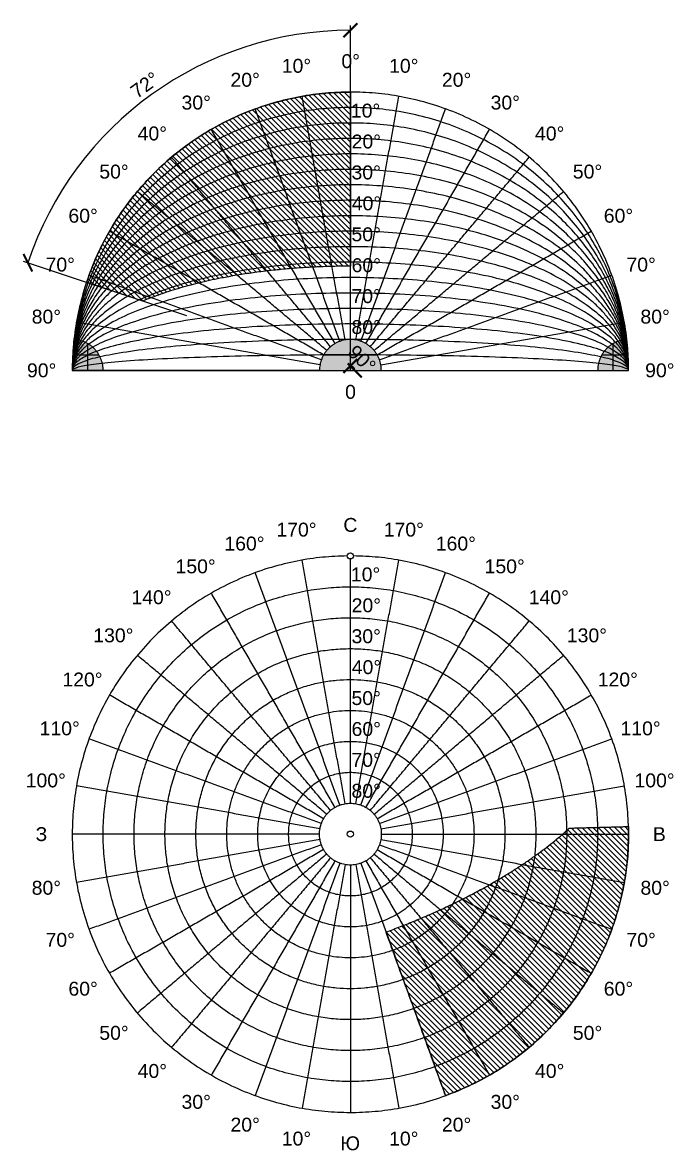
# Model space of a CAD drawing. Header units: metres. Extents: x -105 to 1000, y -497 to 102.
# Drawn here: x 493.9 to 704.5, y -452.3 to -87.5 of the extents above; entities that cross this region are included whole.
import ezdxf

# ---------------------------------------------------------------- set-up
doc = ezdxf.new("R2010")
doc.units = ezdxf.units.M
doc.layers.add('125', color=7, linetype='Continuous', true_color=0x000000)
doc.styles.add('Meters Architectural', font='arial.ttf')
doc.dimstyles.new('Meters Architectural', dxfattribs={"dimscale": 1.5, "dimtxt": 3, "dimasz": 3, "dimexe": 1, "dimexo": 0.5, "dimgap": 1, "dimtad": 1, "dimtoh": 1, "dimdec": 0, "dimzin": 1, "dimdsep": 46, "dimtxsty": 'Meters Architectural', "dimblk": 'ARCHTICK', "dimcen": 3, "dimdle": 1.5, "dimadec": 0, "dimazin": 1, "dimtfac": 1, "dimtdec": 4, "dimtix": 1, "dimtofl": 0, "dimtmove": 1, "dimatfit": 3, "dimldrblk": 'OPEN90', "dimfxl": 1, "dimtolj": 1, "dimtzin": 1, "dimarcsym": 0})
pattern_1 = [(45, (1e-14, 3e-14), (-0.8838835, 0.8838835), [])]

# ---------------------------------------------------------------- blocks, each defined once
blk = doc.blocks.new('_ArchTick')
at = {"color": 0, "linetype": 'ByBlock', "const_width": 0.15}
blk.add_lwpolyline([(-0.5, -0.5), (0.5, 0.5)], dxfattribs=at)
blk = doc.blocks.new('*D16')
at = {"layer": '125', "color": 0, "lineweight": -2}
for p, q in [((600, -144.25), (600, -88.5)), ((547.11, -182.37), (494.22, -164.74))]:
    blk.add_line(p, q, dxfattribs=at)
blk.add_arc((600, -200), 110, 90, 161.5651, dxfattribs=at)
at = {"layer": 'Defpoints', "color": 0}
for p in [(555.51, -99.4), (600, -145), (547.82, -182.61), (600, -200), (600, -200)]:
    blk.add_point(p, dxfattribs=at)
at = {"layer": '125', "color": 0, "lineweight": -2, "xscale": 4.5, "yscale": 4.5, "zscale": 4.5}
for p, rotation in [((600, -90), 359.9999999999999), ((495.64, -165.21), 251.565051177078)]:
    blk.add_blockref('_ArchTick', p, dxfattribs=dict(at, rotation=rotation))
at = {"layer": '125', "color": 0, "insert": (533.48, -107.71), "char_height": 4.5, "attachment_point": 5, "rotation": 35.7825, "style": 'Meters Architectural'}
blk.add_mtext('\\A1;72%%d', dxfattribs=at)
blk = doc.blocks.new('_Open90')
at = {"color": 0, "linetype": 'ByBlock', "lineweight": -2}
for p, q in [((0, 0), (-1, 0)), ((-0.5, 0.5), (0, 0)), ((0, 0), (-0.5, -0.5))]:
    blk.add_line(p, q, dxfattribs=at)
blk = doc.blocks.new('*D17')
at = {"layer": '125', "color": 0, "lineweight": -2}
for p, q in [((600, -199.25), (600, -197.09)), ((600.75, -200), (602.91, -200))]:
    blk.add_line(p, q, dxfattribs=at)
blk.add_arc((600, -200), 1.41, 0, 90, dxfattribs=at)
at = {"layer": 'Defpoints', "color": 0}
for p in [(598.59, -200), (600, -200), (600, -200), (601.22, -199.29), (600, -201.41)]:
    blk.add_point(p, dxfattribs=at)
at = {"layer": '125', "color": 0, "lineweight": -2, "xscale": 4.5, "yscale": 4.5, "zscale": 4.5}
for p, rotation in [((600, -198.59), 180), ((601.41, -200), 270)]:
    blk.add_blockref('_ArchTick', p, dxfattribs=dict(at, rotation=rotation))
at = {"layer": '125', "color": 0, "insert": (603.69, -196.31), "char_height": 4.5, "attachment_point": 5, "rotation": 315, "style": 'Meters Architectural'}
blk.add_mtext('\\A1;90%%d', dxfattribs=at)

msp = doc.modelspace()

# ---------------------------------------------------------------- hatches: boundary and pattern name
at = {"layer": '125', "true_color": 0xd671f5, "extrusion": (0, 0, -1)}
h = msp.add_hatch(dxfattribs=at)
h.set_pattern_fill('Hatch1', color=201, scale=10, angle=45, style=0, pattern_type=2)
h.set_pattern_definition(pattern_1)
h.paths.add_polyline_path([(-532.79, -177.6), (-514.62, -171.54), (-515.18, -169.9), (-515.78, -168.26), (-516.42, -166.63), (-517.09, -165), (-517.79, -163.38), (-518.52, -161.77), (-519.29, -160.17), (-520.1, -158.58), (-520.94, -157), (-521.81, -155.43), (-522.72, -153.88), (-523.66, -152.34), (-524.63, -150.82), (-525.63, -149.31), (-526.67, -147.82), (-527.74, -146.35), (-528.84, -144.9), (-529.97, -143.47), (-531.13, -142.06), (-532.32, -140.68), (-533.54, -139.31), (-534.79, -137.98), (-536.06, -136.66), (-537.36, -135.38), (-538.69, -134.12), (-540.04, -132.89), (-541.41, -131.68), (-542.81, -130.51), (-544.23, -129.36), (-545.67, -128.25), (-547.13, -127.17), (-548.61, -126.11), (-550.11, -125.09), (-551.62, -124.11), (-553.16, -123.15), (-554.7, -122.23), (-556.26, -121.34), (-557.84, -120.49), (-559.42, -119.67), (-561.02, -118.88), (-562.63, -118.13), (-564.24, -117.41), (-565.87, -116.72), (-567.5, -116.07), (-569.13, -115.46), (-570.77, -114.88), (-572.42, -114.33), (-574.06, -113.82), (-575.71, -113.34), (-577.36, -112.89), (-579.01, -112.48), (-580.65, -112.1), (-582.3, -111.76), (-583.94, -111.44), (-585.57, -111.16), (-587.21, -110.91), (-588.83, -110.7), (-590.45, -110.51), (-592.07, -110.35), (-593.67, -110.22), (-595.27, -110.12), (-596.86, -110.05), (-598.43, -110.01), (-600, -110), (-600, -166.31), (-595.7, -166.35), (-591.34, -166.47), (-586.92, -166.67), (-582.45, -166.96), (-577.97, -167.33), (-573.48, -167.81), (-569, -168.37), (-564.56, -169.03), (-560.17, -169.79), (-555.86, -170.64), (-551.65, -171.59), (-547.56, -172.62), (-543.6, -173.74), (-539.81, -174.95), (-537.98, -175.58), (-536.2, -176.24), (-534.47, -176.91)], flags=0)
at = {"layer": '125', "true_color": 0xffffff}
for points in [[(510.56, -190.02), (510.31, -192.54), (510.14, -195.05), (510.03, -197.54), (510, -200), (520, -200), (520, -199.79), (519.99, -199.57), (519.98, -199.36), (519.96, -199.14), (519.94, -198.92), (519.91, -198.7), (519.88, -198.48), (519.85, -198.25), (519.8, -198.03), (519.76, -197.81), (519.7, -197.58), (519.64, -197.36), (519.58, -197.13), (519.51, -196.91), (519.43, -196.69), (519.35, -196.46), (519.27, -196.24), (519.17, -196.02), (519.08, -195.8), (518.97, -195.58), (518.86, -195.37), (518.75, -195.15), (518.62, -194.94), (518.5, -194.73), (518.37, -194.52), (518.23, -194.32), (518.09, -194.12), (517.94, -193.92), (517.78, -193.72), (517.63, -193.53), (517.46, -193.34), (517.3, -193.16), (517.12, -192.98), (516.95, -192.81), (516.76, -192.64), (516.58, -192.47), (516.39, -192.31), (516.2, -192.15), (516, -192), (515.8, -191.85), (515.6, -191.71), (515.39, -191.58), (515.18, -191.45), (514.97, -191.32), (514.76, -191.21), (514.55, -191.09), (514.33, -190.99), (514.11, -190.88), (513.89, -190.79), (513.67, -190.7), (513.45, -190.61), (513.22, -190.53), (513, -190.46), (512.77, -190.39), (512.55, -190.33), (512.33, -190.27), (512.1, -190.22), (511.88, -190.18), (511.66, -190.14), (511.43, -190.1), (511.21, -190.07), (510.99, -190.05), (510.77, -190.03)], [(590, -200), (610, -200), (610, -199.78), (609.99, -199.55), (609.98, -199.33), (609.96, -199.1), (609.94, -198.87), (609.91, -198.64), (609.87, -198.41), (609.83, -198.18), (609.79, -197.95), (609.74, -197.71), (609.68, -197.48), (609.61, -197.25), (609.54, -197.02), (609.47, -196.78), (609.39, -196.55), (609.3, -196.32), (609.2, -196.09), (609.1, -195.86), (609, -195.63), (608.88, -195.41), (608.76, -195.18), (608.64, -194.96), (608.51, -194.74), (608.37, -194.53), (608.23, -194.32), (608.08, -194.11), (607.92, -193.9), (607.76, -193.7), (607.6, -193.5), (607.43, -193.3), (607.25, -193.11), (607.07, -192.93), (606.89, -192.75), (606.7, -192.57), (606.5, -192.4), (606.3, -192.24), (606.1, -192.08), (605.89, -191.92), (605.68, -191.77), (605.47, -191.63), (605.26, -191.49), (605.04, -191.36), (604.82, -191.24), (604.59, -191.12), (604.37, -191), (604.14, -190.9), (603.91, -190.8), (603.68, -190.7), (603.45, -190.61), (603.22, -190.53), (602.98, -190.46), (602.75, -190.39), (602.52, -190.32), (602.29, -190.26), (602.05, -190.21), (601.82, -190.17), (601.59, -190.13), (601.36, -190.09), (601.13, -190.06), (600.9, -190.04), (600.67, -190.02), (600.45, -190.01), (600.22, -190), (600, -190), (599.78, -190), (599.55, -190.01), (599.33, -190.02), (599.1, -190.04), (598.87, -190.06), (598.64, -190.09), (598.41, -190.13), (598.18, -190.17), (597.95, -190.21), (597.71, -190.26), (597.48, -190.32), (597.25, -190.39), (597.02, -190.46), (596.78, -190.53), (596.55, -190.61), (596.32, -190.7), (596.09, -190.8), (595.86, -190.9), (595.63, -191), (595.41, -191.12), (595.18, -191.24), (594.96, -191.36), (594.74, -191.49), (594.53, -191.63), (594.32, -191.77), (594.11, -191.92), (593.9, -192.08), (593.7, -192.24), (593.5, -192.4), (593.3, -192.57), (593.11, -192.75), (592.93, -192.93), (592.75, -193.11), (592.57, -193.3), (592.4, -193.5), (592.24, -193.7), (592.08, -193.9), (591.92, -194.11), (591.77, -194.32), (591.63, -194.53), (591.49, -194.74), (591.36, -194.96), (591.24, -195.18), (591.12, -195.41), (591, -195.63), (590.9, -195.86), (590.8, -196.09), (590.7, -196.32), (590.61, -196.55), (590.53, -196.78), (590.46, -197.02), (590.39, -197.25), (590.32, -197.48), (590.26, -197.71), (590.21, -197.95), (590.17, -198.18), (590.13, -198.41), (590.09, -198.64), (590.06, -198.87), (590.04, -199.1), (590.02, -199.33), (590.01, -199.55), (590, -199.78)], [(680, -200), (690, -200), (689.97, -197.54), (689.86, -195.05), (689.69, -192.54), (689.44, -190.02), (689.23, -190.03), (689.01, -190.05), (688.79, -190.07), (688.57, -190.1), (688.34, -190.14), (688.12, -190.18), (687.9, -190.22), (687.67, -190.27), (687.45, -190.33), (687.23, -190.39), (687, -190.46), (686.78, -190.53), (686.55, -190.61), (686.33, -190.7), (686.11, -190.79), (685.89, -190.88), (685.67, -190.99), (685.45, -191.09), (685.24, -191.21), (685.03, -191.32), (684.82, -191.45), (684.61, -191.58), (684.4, -191.71), (684.2, -191.85), (684, -192), (683.8, -192.15), (683.61, -192.31), (683.42, -192.47), (683.24, -192.64), (683.05, -192.81), (682.88, -192.98), (682.7, -193.16), (682.54, -193.34), (682.37, -193.53), (682.22, -193.72), (682.06, -193.92), (681.91, -194.12), (681.77, -194.32), (681.63, -194.52), (681.5, -194.73), (681.38, -194.94), (681.25, -195.15), (681.14, -195.37), (681.03, -195.58), (680.92, -195.8), (680.83, -196.02), (680.73, -196.24), (680.65, -196.46), (680.57, -196.69), (680.49, -196.91), (680.42, -197.13), (680.36, -197.36), (680.3, -197.58), (680.24, -197.81), (680.2, -198.03), (680.15, -198.25), (680.12, -198.48), (680.09, -198.7), (680.06, -198.92), (680.04, -199.14), (680.02, -199.36), (680.01, -199.57), (680, -199.79)]]:
    msp.add_hatch(color=7, dxfattribs=at).paths.add_polyline_path(points, flags=0)
at = {"layer": '125', "true_color": 0xd671f5, "extrusion": (0, 0, -1)}
h = msp.add_hatch(dxfattribs=at)
h.set_pattern_fill('Hatch1', color=201, scale=10, angle=45, style=0, pattern_type=2)
h.set_pattern_definition(pattern_1)
h.paths.add_polyline_path([(-670.82, -348.06), (-689.96, -347.54), (-690, -349.28), (-689.99, -351.02), (-689.96, -352.77), (-689.88, -354.53), (-689.78, -356.29), (-689.64, -358.06), (-689.46, -359.83), (-689.25, -361.6), (-689, -363.37), (-688.72, -365.14), (-688.4, -366.91), (-688.04, -368.68), (-687.65, -370.44), (-687.22, -372.2), (-686.75, -373.95), (-686.25, -375.7), (-685.71, -377.44), (-685.14, -379.17), (-684.53, -380.89), (-683.89, -382.6), (-683.21, -384.3), (-682.49, -385.98), (-681.75, -387.65), (-680.96, -389.3), (-680.15, -390.94), (-679.3, -392.56), (-678.42, -394.16), (-677.51, -395.74), (-676.57, -397.3), (-675.59, -398.84), (-674.59, -400.36), (-673.56, -401.85), (-672.5, -403.32), (-671.41, -404.77), (-670.3, -406.19), (-669.16, -407.59), (-668, -408.96), (-666.81, -410.3), (-665.6, -411.61), (-664.37, -412.9), (-663.12, -414.15), (-661.85, -415.38), (-660.56, -416.58), (-659.25, -417.75), (-657.92, -418.89), (-656.58, -419.99), (-655.22, -421.07), (-653.85, -422.11), (-652.47, -423.13), (-651.07, -424.11), (-649.66, -425.06), (-648.24, -425.98), (-646.82, -426.86), (-645.38, -427.72), (-643.94, -428.55), (-642.49, -429.34), (-641.04, -430.1), (-639.58, -430.83), (-638.12, -431.53), (-636.65, -432.2), (-635.18, -432.84), (-633.72, -433.45), (-632.25, -434.02), (-630.78, -434.57), (-611.52, -381.66), (-615.55, -380.15), (-619.61, -378.55), (-623.69, -376.85), (-627.79, -375.05), (-631.88, -373.16), (-635.94, -371.18), (-639.95, -369.12), (-643.9, -366.98), (-647.76, -364.77), (-651.52, -362.49), (-655.16, -360.16), (-658.65, -357.79), (-661.97, -355.38), (-665.12, -352.95), (-666.63, -351.73), (-668.08, -350.51), (-669.48, -349.29)], flags=0)

# ---------------------------------------------------------------- linework, layer by layer
at = {"layer": '125'}
for p, q in [((515, -200), (515, -191.34)), ((600, -200), (600, -190)), ((685, -200), (685, -191.34)), ((510.14, -195.01), (518.66, -195.01)), ((591.34, -195), (608.66, -195)), ((681.34, -195.01), (689.86, -195.01)), ((510, -200), (690, -200))]:
    msp.add_line(p, q, dxfattribs=at)
for centre in [(600, -260), (600, -350)]:
    msp.add_circle(centre, 1, dxfattribs=at)
for points, weights, knots in [([(690, -200), (690, -110), (600, -110), (510, -110), (510, -200)], [1, 0.707106781187, 1, 0.707106781187, 1], [0, 0, 0, 141.371669, 141.371669, 282.743339, 282.743339, 282.743339]), ([(690, -200), (690, -115), (600, -115), (510, -115), (510, -200)], [1, 0.707106781187, 1, 0.707106781187, 1], [0, 0, 0, 1.570796, 1.570796, 3.141593, 3.141593, 3.141593]), ([(690, -200), (690, -120), (600, -120), (510, -120), (510, -200)], [1, 0.707106781187, 1, 0.707106781187, 1], [0, 0, 0, 1.570796, 1.570796, 3.141593, 3.141593, 3.141593]), ([(690, -200), (690, -125), (600, -125), (510, -125), (510, -200)], [1, 0.707106781187, 1, 0.707106781187, 1], [0, 0, 0, 1.570796, 1.570796, 3.141593, 3.141593, 3.141593]), ([(690, -200), (690, -130), (600, -130), (510, -130), (510, -200)], [1, 0.707106781187, 1, 0.707106781187, 1], [0, 0, 0, 1.570796, 1.570796, 3.141593, 3.141593, 3.141593]), ([(690, -200), (690, -135), (600, -135), (510, -135), (510, -200)], [1, 0.707106781187, 1, 0.707106781187, 1], [0, 0, 0, 1.570796, 1.570796, 3.141593, 3.141593, 3.141593]), ([(690, -200), (690, -140), (600, -140), (510, -140), (510, -200)], [1, 0.707106781187, 1, 0.707106781187, 1], [0, 0, 0, 1.570796, 1.570796, 3.141593, 3.141593, 3.141593]), ([(690, -200), (690, -145), (600, -145), (510, -145), (510, -200)], [1, 0.707106781187, 1, 0.707106781187, 1], [0, 0, 0, 1.570796, 1.570796, 3.141593, 3.141593, 3.141593]), ([(690, -200), (690, -150), (600, -150), (510, -150), (510, -200)], [1, 0.707106781187, 1, 0.707106781187, 1], [0, 0, 0, 1.570796, 1.570796, 3.141593, 3.141593, 3.141593]), ([(690, -200), (690, -155), (600, -155), (510, -155), (510, -200)], [1, 0.707106781187, 1, 0.707106781187, 1], [0, 0, 0, 1.570796, 1.570796, 3.141593, 3.141593, 3.141593]), ([(690, -200), (690, -160), (600, -160), (510, -160), (510, -200)], [1, 0.707106781187, 1, 0.707106781187, 1], [0, 0, 0, 1.570796, 1.570796, 3.141593, 3.141593, 3.141593]), ([(690, -200), (690, -165), (600, -165), (510, -165), (510, -200)], [1, 0.707106781187, 1, 0.707106781187, 1], [0, 0, 0, 1.570796, 1.570796, 3.141593, 3.141593, 3.141593]), ([(690, -200), (690, -170), (600, -170), (510, -170), (510, -200)], [1, 0.707106781187, 1, 0.707106781187, 1], [0, 0, 0, 1.570796, 1.570796, 3.141593, 3.141593, 3.141593]), ([(690, -200), (690, -175), (600, -175), (510, -175), (510, -200)], [1, 0.707106781187, 1, 0.707106781187, 1], [0, 0, 0, 1.570796, 1.570796, 3.141593, 3.141593, 3.141593]), ([(690, -200), (690, -180), (600, -180), (510, -180), (510, -200)], [1, 0.707106781187, 1, 0.707106781187, 1], [0, 0, 0, 1.570796, 1.570796, 3.141593, 3.141593, 3.141593]), ([(690, -200), (690, -185), (600, -185), (510, -185), (510, -200)], [1, 0.707106781187, 1, 0.707106781187, 1], [0, 0, 0, 1.570796, 1.570796, 3.141593, 3.141593, 3.141593]), ([(690, -200), (690, -190), (600, -190), (510, -190), (510, -200)], [1, 0.707106781187, 1, 0.707106781187, 1], [0, 0, 0, 1.570796, 1.570796, 3.141593, 3.141593, 3.141593]), ([(610, -200, 1), (610, -190, 1), (600, -190, 1), (590, -190, 1), (590, -200, 1)], [1, 0.707106781187, 1, 0.707106781187, 1], [150, 150, 150, 165.707963, 165.707963, 181.415927, 181.415927, 181.415927]), ([(610, -200), (610, -190), (600, -190), (590, -190), (590, -200)], [1, 0.707106781187, 1, 0.707106781187, 1], [150, 150, 150, 165.707963, 165.707963, 181.415927, 181.415927, 181.415927]), ([(610, -200), (610, -190), (600, -190), (590, -190), (590, -200)], [1, 0.707106781187, 1, 0.707106781187, 1], [0, 0, 0, 15.707963, 15.707963, 31.415927, 31.415927, 31.415927]), ([(690, -200), (690, -195), (600, -195), (510, -195), (510, -200)], [1, 0.707106781187, 1, 0.707106781187, 1], [0, 0, 0, 1.570796, 1.570796, 3.141593, 3.141593, 3.141593]), ([(599, -260.01), (510, -260.99), (510, -350), (510, -440), (600, -440), (690, -440), (690, -350)], [0.995444117905, 0.709402719693, 1, 0.707106781187, 1, 0.707106781187, 1], [142.479857, 142.479857, 142.479857, 282.743339, 282.743339, 424.115008, 424.115008, 565.486678, 565.486678, 565.486678]), ([(680, -350), (680, -270), (600, -270), (520, -270), (520, -350), (520, -430), (600, -430), (680, -430), (680, -350)], [1, 0.707106781187, 1, 0.707106781187, 1, 0.707106781187, 1, 0.707106781187, 1], [0, 0, 0, 125.663706, 125.663706, 251.327412, 251.327412, 376.991118, 376.991118, 502.654825, 502.654825, 502.654825]), ([(670, -350), (670, -280), (600, -280), (530, -280), (530, -350), (530, -420), (600, -420), (670, -420), (670, -350)], [1, 0.707106781187, 1, 0.707106781187, 1, 0.707106781187, 1, 0.707106781187, 1], [0, 0, 0, 109.955743, 109.955743, 219.911486, 219.911486, 329.867229, 329.867229, 439.822972, 439.822972, 439.822972]), ([(660, -350), (660, -290), (600, -290), (540, -290), (540, -350), (540, -410), (600, -410), (660, -410), (660, -350)], [1, 0.707106781187, 1, 0.707106781187, 1, 0.707106781187, 1, 0.707106781187, 1], [0, 0, 0, 94.24778, 94.24778, 188.495559, 188.495559, 282.743339, 282.743339, 376.991118, 376.991118, 376.991118]), ([(650, -350), (650, -300), (600, -300), (550, -300), (550, -350), (550, -400), (600, -400), (650, -400), (650, -350)], [1, 0.707106781187, 1, 0.707106781187, 1, 0.707106781187, 1, 0.707106781187, 1], [0, 0, 0, 78.539816, 78.539816, 157.079633, 157.079633, 235.619449, 235.619449, 314.159265, 314.159265, 314.159265]), ([(640, -350), (640, -310), (600, -310), (560, -310), (560, -350), (560, -390), (600, -390), (640, -390), (640, -350)], [1, 0.707106781187, 1, 0.707106781187, 1, 0.707106781187, 1, 0.707106781187, 1], [0, 0, 0, 62.831853, 62.831853, 125.663706, 125.663706, 188.495559, 188.495559, 251.327412, 251.327412, 251.327412]), ([(630, -350), (630, -320), (600, -320), (570, -320), (570, -350), (570, -380), (600, -380), (630, -380), (630, -350)], [1, 0.707106781187, 1, 0.707106781187, 1, 0.707106781187, 1, 0.707106781187, 1], [0, 0, 0, 47.12389, 47.12389, 94.24778, 94.24778, 141.371669, 141.371669, 188.495559, 188.495559, 188.495559]), ([(620, -350), (620, -330), (600, -330), (580, -330), (580, -350), (580, -370), (600, -370), (620, -370), (620, -350)], [1, 0.707106781187, 1, 0.707106781187, 1, 0.707106781187, 1, 0.707106781187, 1], [0, 0, 0, 31.415927, 31.415927, 62.831853, 62.831853, 94.24778, 94.24778, 125.663706, 125.663706, 125.663706]), ([(610, -350), (610, -340), (600, -340), (590, -340), (590, -350), (590, -360), (600, -360), (610, -360), (610, -350)], [1, 0.707106781187, 1, 0.707106781187, 1, 0.707106781187, 1, 0.707106781187, 1], [0, 0, 0, 15.707963, 15.707963, 31.415927, 31.415927, 47.12389, 47.12389, 62.831853, 62.831853, 62.831853])]:
    msp.add_rational_spline(points, weights, degree=2, knots=knots, dxfattribs=at)
for points, weights in [([(514.62, -171.54), (535.13, -110), (600, -110)], [1, 0.854590381733, 1.10972831674]), ([(600, -166.31), (559.63, -166.31), (532.79, -177.6)], [1.10972831674, 0.935857096554, 0.948005779831]), ([(510.56, -190.02, 1), (510, -194.99, 1), (510, -200, 1)], [0.958409093518, 0.977471759572, 1]), ([(510.56, -190.02), (510, -194.99), (510, -200)], [0.958409093518, 0.977471759572, 1]), ([(520, -200, 1), (520, -190.54, 1), (510.56, -190.02, 1)], [1, 0.718490523447, 0.978117408536]), ([(520, -200), (520, -190.54), (510.56, -190.02)], [1, 0.718490523447, 0.978117408536]), ([(689.44, -190.02, 1), (680, -190.54, 1), (680, -200, 1)], [0.958409093518, 0.704013490884, 0.97985076756]), ([(689.44, -190.02), (680, -190.54), (680, -200)], [0.958409093518, 0.704013490884, 0.97985076756]), ([(690, -200, 1), (690, -194.99, 1), (689.44, -190.02, 1)], [1, 0.977471759572, 0.958409093518]), ([(690, -200), (690, -194.99), (689.44, -190.02)], [1, 0.977471759572, 0.958409093518]), ([(690, -350), (690, -260.99), (601, -260.01)], [1, 0.709402719693, 0.995444117905]), ([(611.52, -381.66), (649.46, -367.85), (670.82, -348.06)], [1.10972831674, 0.935857096554, 0.948005779831]), ([(689.96, -347.54), (691.74, -412.39), (630.78, -434.57)], [1, 0.854590381733, 1.10972831674])]:
    msp.add_rational_spline(points, weights, degree=2, dxfattribs=at)
for points in [[(598.26, -190.15), (591.32, -150.76), (584.37, -111.37)], [(600, -110), (600, -138.15), (600, -166.31)], [(600, -190), (600, -150.5), (600, -111)], [(601.74, -190.15), (608.68, -150.76), (615.63, -111.37)], [(596.58, -190.6), (582.9, -153.02), (569.22, -115.43)], [(603.42, -190.6), (617.1, -153.02), (630.78, -115.43)], [(595, -191.34), (575, -156.7), (555, -122.06)], [(605, -191.34), (625, -156.7), (645, -122.06)], [(593.57, -192.34), (567.86, -161.7), (542.15, -131.06)], [(606.43, -192.34), (632.14, -161.7), (657.85, -131.06)], [(592.34, -193.57), (561.7, -167.86), (531.06, -142.15)], [(607.66, -193.57), (638.3, -167.86), (668.94, -142.15)], [(591.34, -195), (556.7, -175), (522.06, -155)], [(608.66, -195), (643.3, -175), (677.94, -155)], [(590.6, -196.58), (553.02, -182.9), (515.43, -169.22)], [(609.4, -196.58), (646.98, -182.9), (684.57, -169.22)], [(532.79, -177.6), (523.7, -174.57), (514.62, -171.54)], [(590.15, -198.26), (550.76, -191.32), (511.37, -184.37)], [(609.85, -198.26), (649.24, -191.32), (688.63, -184.37)], [(590, -200), (550, -200), (510, -200)], [(510, -200, 1), (515, -200, 1), (520, -200, 1)], [(510, -200), (515, -200), (520, -200)], [(590, -200, 1), (600, -200, 1), (610, -200, 1)], [(590, -200), (600, -200), (610, -200)], [(610, -200), (650, -200), (690, -200)], [(680, -200, 1), (685, -200, 1), (690, -200, 1)], [(680, -200), (685, -200), (690, -200)], [(598.26, -340.15), (591.32, -300.76), (584.37, -261.37)], [(600, -340), (600, -300.5), (600, -261)], [(601.74, -340.15), (608.68, -300.76), (615.63, -261.37)], [(596.58, -340.6), (582.9, -303.02), (569.22, -265.43)], [(603.42, -340.6), (617.1, -303.02), (630.78, -265.43)], [(595, -341.34), (575, -306.7), (555, -272.06)], [(605, -341.34), (625, -306.7), (645, -272.06)], [(593.57, -342.34), (567.86, -311.7), (542.15, -281.06)], [(606.43, -342.34), (632.14, -311.7), (657.85, -281.06)], [(592.34, -343.57), (561.7, -317.86), (531.06, -292.15)], [(607.66, -343.57), (638.3, -317.86), (668.94, -292.15)], [(591.34, -345), (556.7, -325), (522.06, -305)], [(608.66, -345), (643.3, -325), (677.94, -305)], [(590.6, -346.58), (553.02, -332.9), (515.43, -319.22)], [(609.4, -346.58), (646.98, -332.9), (684.57, -319.22)], [(590.15, -348.26), (550.76, -341.32), (511.37, -334.37)], [(609.85, -348.26), (649.24, -341.32), (688.63, -334.37)], [(590, -350), (550, -350), (510, -350)], [(610, -350), (650, -350), (690, -350)], [(670.82, -348.06), (680.39, -347.8), (689.96, -347.54)], [(590.15, -351.74), (550.76, -358.68), (511.37, -365.63)], [(590.6, -353.42), (553.02, -367.1), (515.43, -380.78)], [(609.4, -353.42), (646.98, -367.1), (684.57, -380.78)], [(609.85, -351.74), (649.24, -358.68), (688.63, -365.63)], [(591.34, -355), (556.7, -375), (522.06, -395)], [(592.34, -356.43), (561.7, -382.14), (531.06, -407.85)], [(607.66, -356.43), (638.3, -382.14), (668.94, -407.85)], [(608.66, -355), (643.3, -375), (677.94, -395)], [(593.57, -357.66), (567.86, -388.3), (542.15, -418.94)], [(595, -358.66), (575, -393.3), (555, -427.94)], [(596.58, -359.4), (582.9, -396.98), (569.22, -434.57)], [(598.26, -359.85), (591.32, -399.24), (584.37, -438.63)], [(600, -360), (600, -400), (600, -440)], [(601.74, -359.85), (608.68, -399.24), (615.63, -438.63)], [(603.42, -359.4), (617.1, -396.98), (630.78, -434.57)], [(605, -358.66), (625, -393.3), (645, -427.94)], [(606.43, -357.66), (632.14, -388.3), (657.85, -418.94)], [(630.78, -434.57), (621.15, -408.12), (611.52, -381.66)]]:
    msp.add_open_spline(points, degree=2, dxfattribs=at)

# ---------------------------------------------------------------- texts
at = {"layer": '125', "char_height": 4.5, "attachment_point": 1, "style": 'Meters Architectural'}
for s, insert, width in [('0°', (597.09, -97.74), 20.1522), ('10°', (577.78, -99.26), 27.0978), ('10°', (612.51, -99.26), 27.0978), ('20°', (561.19, -103.77), 27.0978), ('20°', (629.59, -103.77), 27.0978), ('30°', (545.35, -111.14), 27.0978), ('30°', (645.35, -111.14), 27.0978), ('10°', (600.15, -113.74), 27.0978), ('40°', (531.16, -121.13), 27.0978), ('20°', (600.39, -123.74), 27.0978), ('40°', (659.72, -121.13), 27.0978), ('50°', (518.75, -133.46), 27.0978), ('30°', (600.35, -133.74), 27.0978), ('50°', (671.96, -133.46), 27.0978), ('40°', (600.44, -143.74), 27.0978), ('60°', (508.76, -147.74), 27.0978), ('60°', (681.97, -147.74), 27.0978), ('50°', (600.35, -153.74), 27.0978), ('70°', (501.36, -163.54), 27.0978), ('60°', (600.37, -163.74), 27.0978), ('70°', (689.3, -163.54), 27.0978), ('70°', (600.33, -173.74), 27.0978), ('80°', (496.87, -180.37), 27.0978), ('80°', (693.83, -180.37), 27.0978), ('80°', (600.35, -183.74), 27.0978), ('90°', (495.35, -197.74), 27.0978), ('90°', (695.35, -197.74), 27.0978), ('0', (598.28, -204.7), 15.4076), ('С', (597.71, -247.74), 17.5598), ('170°', (576.04, -249.26), 34.0435), ('170°', (610.77, -249.26), 34.0435), ('160°', (559.21, -253.77), 34.0435), ('160°', (627.61, -253.77), 34.0435), ('150°', (543.41, -261.14), 34.0435), ('150°', (643.41, -261.14), 34.0435), ('10°', (600.15, -263.74), 27.0978), ('140°', (529.13, -271.13), 34.0435), ('140°', (657.69, -271.13), 34.0435), ('20°', (600.39, -273.74), 27.0978), ('130°', (516.8, -283.46), 34.0435), ('30°', (600.35, -283.74), 27.0978), ('130°', (670.01, -283.46), 34.0435), ('40°', (600.44, -293.74), 27.0978), ('120°', (506.81, -297.74), 34.0435), ('120°', (680.01, -297.74), 34.0435), ('50°', (600.35, -303.74), 27.0978), ('110°', (499.44, -313.54), 34.0435), ('60°', (600.37, -313.74), 27.0978), ('110°', (687.38, -313.54), 34.0435), ('70°', (600.33, -323.74), 27.0978), ('100°', (494.93, -330.37), 34.0435), ('100°', (691.89, -330.37), 34.0435), ('80°', (600.35, -333.74), 27.0978), ('З', (498.12, -347.74), 16.0924), ('В', (697.85, -347.75), 16.7283), ('80°', (496.87, -365.1), 27.0978), ('80°', (693.83, -365.1), 27.0978), ('70°', (501.36, -381.94), 27.0978), ('70°', (689.3, -381.94), 27.0978), ('60°', (508.76, -397.74), 27.0978), ('60°', (681.97, -397.74), 27.0978), ('50°', (518.75, -412.02), 27.0978), ('50°', (671.96, -412.02), 27.0978), ('40°', (531.16, -424.34), 27.0978), ('40°', (659.72, -424.34), 27.0978), ('30°', (545.35, -434.34), 27.0978), ('30°', (645.35, -434.34), 27.0978), ('20°', (561.19, -441.71), 27.0978), ('20°', (629.59, -441.71), 27.0978), ('10°', (577.78, -446.22), 27.0978), ('Ю', (596.75, -447.74), 21.0326), ('10°', (612.51, -446.22), 27.0978)]:
    msp.add_mtext(s, dxfattribs=dict(at, insert=insert, width=width))

# ---------------------------------------------------------------- dimensions: what is measured, and where the dimension line sits
at = {"layer": '125'}
for base, line1, line2, picture, middle in [((555.51, -99.4), ((547.82, -182.61), (600, -200)), ((600, -200), (600, -145)), '*D16', (533.48, -107.71)), ((601.22, -199.29), ((600, -200), (598.59, -200)), ((600, -201.41), (600, -200)), '*D17', (603.69, -196.31))]:
    dim = msp.add_angular_dim_2l(base=base, line1=line1, line2=line2, dimstyle='Meters Architectural', override={"dimtad": 1, "dimtxsty": 'Meters Architectural', "dimblk": 'ArchTick', "dimsah": 0}, dxfattribs=at)
    dim.commit()
    dim.dimension.update_dxf_attribs({"geometry": picture, "text_midpoint": middle})

doc.saveas('drawing.dxf')
